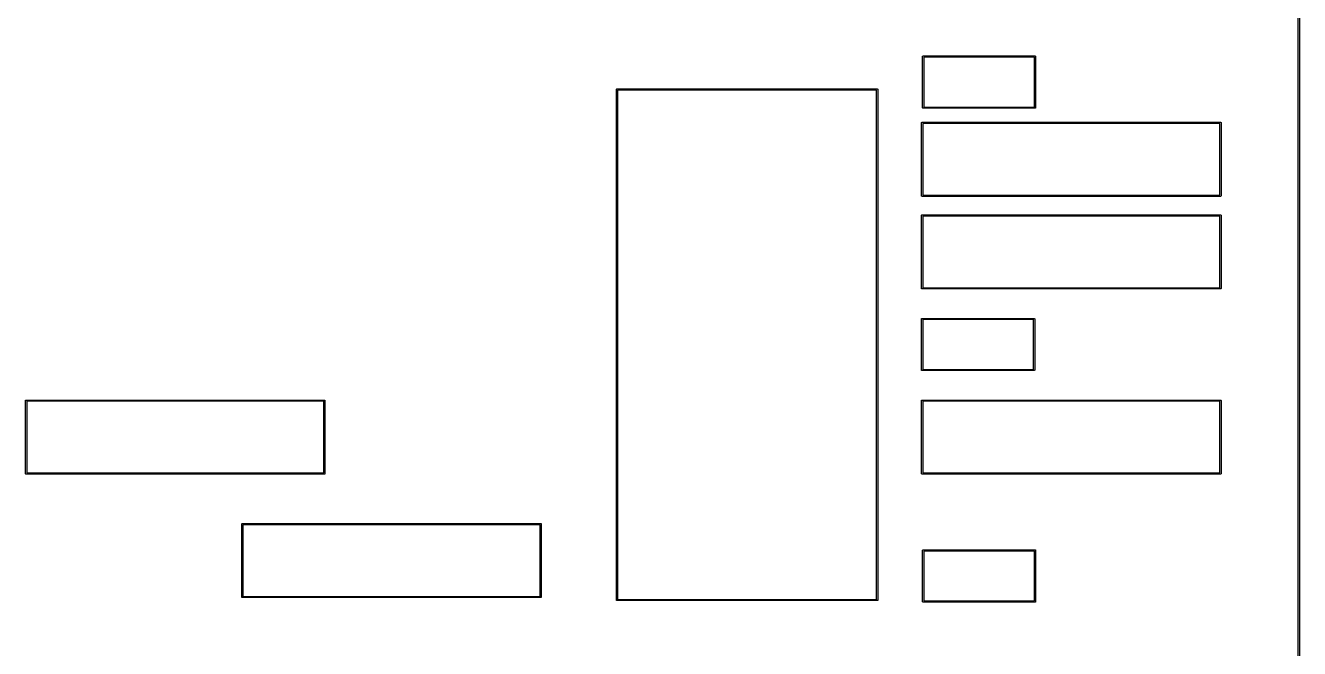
# Model space of a CAD drawing. Extents: x 19 to 116, y -142 to -17.
# Drawn here: x 63.1 to 115.4, y -103.9 to -78.3 of the extents above; entities that cross this region are included whole.
import ezdxf

# ---------------------------------------------------------------- set-up
doc = ezdxf.new("R2010")
doc.units = 0
doc.layers.add('BLACK', color=7, linetype='CONTINUOUS')

msp = doc.modelspace()

# ---------------------------------------------------------------- linework, layer by layer
at = {"layer": 'BLACK', "linetype": 'CONTINUOUS'}
for p, q in [((115.375, -142.215), (115.375, -16.705)), ((115.425, -16.6812), (115.425, -142.239)), ((99.9299, -79.595), (99.9304, -79.5901)), ((99.9304, -79.5901), (99.9318, -79.5854)), ((99.9318, -79.5854), (99.9341, -79.581)), ((99.9341, -79.581), (99.9372, -79.5772)), ((99.9372, -79.5772), (99.941, -79.5741)), ((99.941, -79.5741), (99.9454, -79.5718)), ((99.9454, -79.5718), (99.9501, -79.5704)), ((99.9501, -79.5704), (99.9538, -79.57)), ((99.9538, -79.57), (99.955, -79.5699)), ((99.9538, -79.57), (99.9538, -79.57)), ((99.955, -79.5699), (99.9562, -79.57)), ((99.9562, -79.57), (104.554, -79.57)), ((104.554, -79.57), (104.555, -79.5699)), ((104.555, -79.5699), (104.556, -79.57)), ((104.556, -79.57), (104.556, -79.57)), ((104.556, -79.57), (104.56, -79.5704)), ((104.56, -79.5704), (104.565, -79.5718)), ((104.565, -79.5718), (104.569, -79.5741)), ((104.569, -79.5741), (104.573, -79.5772)), ((104.573, -79.5772), (104.576, -79.581)), ((104.576, -79.581), (104.578, -79.5854)), ((104.578, -79.5854), (104.58, -79.5901)), ((104.58, -79.5901), (104.58, -79.595)), ((99.93, -79.5962), (99.9299, -79.595)), ((99.93, -81.6938), (99.93, -79.5962)), ((99.98, -79.62), (99.98, -81.67)), ((104.53, -79.62), (99.98, -79.62)), ((104.53, -81.67), (104.53, -79.62)), ((104.58, -79.595), (104.58, -79.5962)), ((104.58, -79.5962), (104.58, -81.6938)), ((87.3449, -80.95), (87.3454, -80.9451)), ((87.345, -80.9512), (87.3449, -80.95)), ((87.345, -101.949), (87.345, -80.9512)), ((87.3454, -80.9451), (87.3468, -80.9404)), ((87.3468, -80.9404), (87.3491, -80.936)), ((87.3491, -80.936), (87.3522, -80.9322)), ((87.3522, -80.9322), (87.356, -80.9291)), ((87.356, -80.9291), (87.3604, -80.9268)), ((87.3604, -80.9268), (87.3651, -80.9254)), ((87.3651, -80.9254), (87.3688, -80.925)), ((87.3688, -80.925), (87.37, -80.9249)), ((87.3688, -80.925), (87.3688, -80.925)), ((87.37, -80.9249), (87.3712, -80.925)), ((87.3712, -80.925), (98.0688, -80.925)), ((87.395, -80.975), (87.395, -101.925)), ((98.045, -80.975), (87.395, -80.975)), ((98.045, -101.925), (98.045, -80.975)), ((98.0688, -80.925), (98.07, -80.9249)), ((98.07, -80.9249), (98.0712, -80.925)), ((98.0712, -80.925), (98.0712, -80.925)), ((98.0712, -80.925), (98.0749, -80.9254)), ((98.0749, -80.9254), (98.0796, -80.9268)), ((98.0796, -80.9268), (98.084, -80.9291)), ((98.084, -80.9291), (98.0878, -80.9322)), ((98.0878, -80.9322), (98.0909, -80.936)), ((98.0909, -80.936), (98.0932, -80.9404)), ((98.0932, -80.9404), (98.0946, -80.9451)), ((98.0946, -80.9451), (98.0951, -80.95)), ((98.0951, -80.95), (98.095, -80.9512)), ((98.095, -80.9512), (98.095, -101.949)), ((99.98, -81.67), (104.53, -81.67)), ((99.9299, -81.695), (99.93, -81.6938)), ((99.9304, -81.6999), (99.9299, -81.695)), ((99.9318, -81.7046), (99.9304, -81.6999)), ((99.9341, -81.709), (99.9318, -81.7046)), ((99.9372, -81.7128), (99.9341, -81.709)), ((99.941, -81.7159), (99.9372, -81.7128)), ((99.9454, -81.7182), (99.941, -81.7159)), ((99.9501, -81.7196), (99.9454, -81.7182)), ((99.955, -81.7201), (99.9501, -81.7196)), ((99.9562, -81.72), (99.955, -81.7201)), ((104.554, -81.72), (99.9562, -81.72)), ((104.555, -81.7201), (104.554, -81.72)), ((104.56, -81.7196), (104.555, -81.7201)), ((104.565, -81.7182), (104.56, -81.7196)), ((104.569, -81.7159), (104.565, -81.7182)), ((104.573, -81.7128), (104.569, -81.7159)), ((104.576, -81.709), (104.573, -81.7128)), ((104.578, -81.7046), (104.576, -81.709)), ((104.58, -81.6999), (104.578, -81.7046)), ((104.58, -81.6938), (104.58, -81.695)), ((104.58, -81.695), (104.58, -81.6962)), ((104.58, -81.6962), (104.58, -81.6962)), ((104.58, -81.6962), (104.58, -81.6999)), ((99.8899, -82.32), (99.8904, -82.3151)), ((99.89, -82.3212), (99.8899, -82.32)), ((99.89, -85.3188), (99.89, -82.3212)), ((99.8904, -82.3151), (99.8918, -82.3104)), ((99.8918, -82.3104), (99.8941, -82.306)), ((99.8941, -82.306), (99.8972, -82.3022)), ((99.8972, -82.3022), (99.901, -82.2991)), ((99.901, -82.2991), (99.9054, -82.2968)), ((99.9054, -82.2968), (99.9101, -82.2954)), ((99.9101, -82.2954), (99.9138, -82.295)), ((99.9138, -82.295), (99.915, -82.2949)), ((99.9138, -82.295), (99.9138, -82.295)), ((99.915, -82.2949), (99.9162, -82.295)), ((99.9162, -82.295), (112.174, -82.295)), ((99.94, -82.345), (99.94, -85.295)), ((112.15, -82.345), (99.94, -82.345)), ((112.15, -85.295), (112.15, -82.345)), ((112.174, -82.295), (112.175, -82.2949)), ((112.175, -82.2949), (112.176, -82.295)), ((112.176, -82.295), (112.176, -82.295)), ((112.176, -82.295), (112.18, -82.2954)), ((112.18, -82.2954), (112.185, -82.2968)), ((112.185, -82.2968), (112.189, -82.2991)), ((112.189, -82.2991), (112.193, -82.3022)), ((112.193, -82.3022), (112.196, -82.306)), ((112.196, -82.306), (112.198, -82.3104)), ((112.198, -82.3104), (112.2, -82.3151)), ((112.2, -82.3151), (112.2, -82.32)), ((112.2, -82.32), (112.2, -82.3212)), ((112.2, -82.3212), (112.2, -85.3188)), ((99.8899, -85.32), (99.89, -85.3188)), ((99.8904, -85.3249), (99.8899, -85.32)), ((99.8918, -85.3296), (99.8904, -85.3249)), ((99.8941, -85.334), (99.8918, -85.3296)), ((99.8972, -85.3378), (99.8941, -85.334)), ((99.901, -85.3409), (99.8972, -85.3378)), ((99.9054, -85.3432), (99.901, -85.3409)), ((99.9101, -85.3446), (99.9054, -85.3432)), ((99.915, -85.3451), (99.9101, -85.3446)), ((99.9162, -85.345), (99.915, -85.3451)), ((112.174, -85.345), (99.9162, -85.345)), ((99.94, -85.295), (112.15, -85.295)), ((112.175, -85.3451), (112.174, -85.345)), ((112.18, -85.3446), (112.175, -85.3451)), ((112.185, -85.3432), (112.18, -85.3446)), ((112.189, -85.3409), (112.185, -85.3432)), ((112.193, -85.3378), (112.189, -85.3409)), ((112.196, -85.334), (112.193, -85.3378)), ((112.198, -85.3296), (112.196, -85.334)), ((112.2, -85.3249), (112.198, -85.3296)), ((112.2, -85.3188), (112.2, -85.32)), ((112.2, -85.32), (112.2, -85.3212)), ((112.2, -85.3212), (112.2, -85.3212)), ((112.2, -85.3212), (112.2, -85.3249)), ((99.8899, -86.13), (99.8904, -86.1251)), ((99.89, -86.1312), (99.8899, -86.13)), ((99.89, -89.1288), (99.89, -86.1312)), ((99.8904, -86.1251), (99.8918, -86.1204)), ((99.8918, -86.1204), (99.8941, -86.116)), ((99.8941, -86.116), (99.8972, -86.1122)), ((99.8972, -86.1122), (99.901, -86.1091)), ((99.901, -86.1091), (99.9054, -86.1068)), ((99.9054, -86.1068), (99.9101, -86.1054)), ((99.9101, -86.1054), (99.9138, -86.105)), ((99.9138, -86.105), (99.915, -86.1049)), ((99.9138, -86.105), (99.9138, -86.105)), ((99.915, -86.1049), (99.9162, -86.105)), ((99.9162, -86.105), (112.174, -86.105)), ((99.94, -86.155), (99.94, -89.105)), ((112.15, -86.155), (99.94, -86.155)), ((112.15, -89.105), (112.15, -86.155)), ((112.174, -86.105), (112.175, -86.1049)), ((112.175, -86.1049), (112.176, -86.105)), ((112.176, -86.105), (112.176, -86.105)), ((112.176, -86.105), (112.18, -86.1054)), ((112.18, -86.1054), (112.185, -86.1068)), ((112.185, -86.1068), (112.189, -86.1091)), ((112.189, -86.1091), (112.193, -86.1122)), ((112.193, -86.1122), (112.196, -86.116)), ((112.196, -86.116), (112.198, -86.1204)), ((112.198, -86.1204), (112.2, -86.1251)), ((112.2, -86.1251), (112.2, -86.13)), ((112.2, -86.13), (112.2, -86.1312)), ((112.2, -86.1312), (112.2, -89.1288)), ((99.8899, -89.13), (99.89, -89.1288)), ((99.8904, -89.1349), (99.8899, -89.13)), ((99.8918, -89.1396), (99.8904, -89.1349)), ((99.8941, -89.144), (99.8918, -89.1396)), ((99.8972, -89.1478), (99.8941, -89.144)), ((99.901, -89.1509), (99.8972, -89.1478)), ((99.9054, -89.1532), (99.901, -89.1509)), ((99.9101, -89.1546), (99.9054, -89.1532)), ((99.915, -89.1551), (99.9101, -89.1546)), ((99.9162, -89.155), (99.915, -89.1551)), ((112.174, -89.155), (99.9162, -89.155)), ((99.94, -89.105), (112.15, -89.105)), ((112.175, -89.1551), (112.174, -89.155)), ((112.18, -89.1546), (112.175, -89.1551)), ((112.185, -89.1532), (112.18, -89.1546)), ((112.189, -89.1509), (112.185, -89.1532)), ((112.193, -89.1478), (112.189, -89.1509)), ((112.196, -89.144), (112.193, -89.1478)), ((112.198, -89.1396), (112.196, -89.144)), ((112.2, -89.1349), (112.198, -89.1396)), ((112.2, -89.1288), (112.2, -89.13)), ((112.2, -89.13), (112.2, -89.1312)), ((112.2, -89.1312), (112.2, -89.1312)), ((112.2, -89.1312), (112.2, -89.1349)), ((99.8899, -90.39), (99.8904, -90.3851)), ((99.89, -90.3912), (99.8899, -90.39)), ((99.89, -92.4888), (99.89, -90.3912)), ((99.8904, -90.3851), (99.8918, -90.3804)), ((99.8918, -90.3804), (99.8941, -90.376)), ((99.8941, -90.376), (99.8972, -90.3722)), ((99.8972, -90.3722), (99.901, -90.3691)), ((99.901, -90.3691), (99.9054, -90.3668)), ((99.9054, -90.3668), (99.9101, -90.3654)), ((99.9101, -90.3654), (99.9138, -90.365)), ((99.9138, -90.365), (99.915, -90.3649)), ((99.9138, -90.365), (99.9138, -90.365)), ((99.915, -90.3649), (99.9162, -90.365)), ((99.9162, -90.365), (104.514, -90.365)), ((99.94, -90.415), (99.94, -92.465)), ((104.49, -90.415), (99.94, -90.415)), ((104.49, -92.465), (104.49, -90.415)), ((104.514, -90.365), (104.515, -90.3649)), ((104.515, -90.3649), (104.516, -90.365)), ((104.516, -90.365), (104.516, -90.365)), ((104.516, -90.365), (104.52, -90.3654)), ((104.52, -90.3654), (104.525, -90.3668)), ((104.525, -90.3668), (104.529, -90.3691)), ((104.529, -90.3691), (104.533, -90.3722)), ((104.533, -90.3722), (104.536, -90.376)), ((104.536, -90.376), (104.538, -90.3804)), ((104.538, -90.3804), (104.54, -90.3851)), ((104.54, -90.3851), (104.54, -90.39)), ((104.54, -90.39), (104.54, -90.3912)), ((104.54, -90.3912), (104.54, -92.4888)), ((99.8899, -92.49), (99.89, -92.4888)), ((99.8904, -92.4949), (99.8899, -92.49)), ((99.8918, -92.4996), (99.8904, -92.4949)), ((99.8941, -92.504), (99.8918, -92.4996)), ((99.8972, -92.5078), (99.8941, -92.504)), ((99.901, -92.5109), (99.8972, -92.5078)), ((99.9054, -92.5132), (99.901, -92.5109)), ((99.9101, -92.5146), (99.9054, -92.5132)), ((99.915, -92.5151), (99.9101, -92.5146)), ((99.9162, -92.515), (99.915, -92.5151)), ((104.514, -92.515), (99.9162, -92.515)), ((99.94, -92.465), (104.49, -92.465)), ((104.515, -92.5151), (104.514, -92.515)), ((104.52, -92.5146), (104.515, -92.5151)), ((104.525, -92.5132), (104.52, -92.5146)), ((104.529, -92.5109), (104.525, -92.5132)), ((104.533, -92.5078), (104.529, -92.5109)), ((104.536, -92.504), (104.533, -92.5078)), ((104.538, -92.4996), (104.536, -92.504)), ((104.54, -92.4949), (104.538, -92.4996)), ((104.54, -92.4888), (104.54, -92.49)), ((104.54, -92.49), (104.54, -92.4912)), ((104.54, -92.4912), (104.54, -92.4912)), ((104.54, -92.4912), (104.54, -92.4949)), ((63.0641, -93.736), (63.0672, -93.7322)), ((63.0672, -93.7322), (63.071, -93.7291)), ((63.071, -93.7291), (63.0754, -93.7268)), ((63.0754, -93.7268), (63.0801, -93.7254)), ((63.0801, -93.7254), (63.0838, -93.725)), ((63.0838, -93.725), (63.085, -93.7249)), ((63.0838, -93.725), (63.0838, -93.725)), ((63.085, -93.7249), (63.0862, -93.725)), ((63.0862, -93.725), (75.3438, -93.725)), ((75.3438, -93.725), (75.345, -93.7249)), ((75.345, -93.7249), (75.3462, -93.725)), ((75.3462, -93.725), (75.3462, -93.725)), ((75.3462, -93.725), (75.3499, -93.7254)), ((75.3499, -93.7254), (75.3546, -93.7268)), ((75.3546, -93.7268), (75.359, -93.7291)), ((75.359, -93.7291), (75.3628, -93.7322)), ((75.3628, -93.7322), (75.3659, -93.736)), ((99.8941, -93.736), (99.8972, -93.7322)), ((99.8972, -93.7322), (99.901, -93.7291)), ((99.901, -93.7291), (99.9054, -93.7268)), ((99.9054, -93.7268), (99.9101, -93.7254)), ((99.9101, -93.7254), (99.9138, -93.725)), ((99.9138, -93.725), (99.915, -93.7249)), ((99.9138, -93.725), (99.9138, -93.725)), ((99.915, -93.7249), (99.9162, -93.725)), ((99.9162, -93.725), (112.174, -93.725)), ((112.174, -93.725), (112.175, -93.7249)), ((112.175, -93.7249), (112.176, -93.725)), ((112.176, -93.725), (112.176, -93.725)), ((112.176, -93.725), (112.18, -93.7254)), ((112.18, -93.7254), (112.185, -93.7268)), ((112.185, -93.7268), (112.189, -93.7291)), ((112.189, -93.7291), (112.193, -93.7322)), ((112.193, -93.7322), (112.196, -93.736)), ((63.0599, -93.75), (63.0604, -93.7451)), ((63.06, -93.7512), (63.0599, -93.75)), ((63.06, -96.7488), (63.06, -93.7512)), ((63.0604, -93.7451), (63.0618, -93.7404)), ((63.0618, -93.7404), (63.0641, -93.736)), ((63.11, -93.775), (63.11, -96.725)), ((75.32, -93.775), (63.11, -93.775)), ((75.32, -96.725), (75.32, -93.775)), ((75.3659, -93.736), (75.3682, -93.7404)), ((75.3682, -93.7404), (75.3696, -93.7451)), ((75.3696, -93.7451), (75.3701, -93.75)), ((75.3701, -93.75), (75.37, -93.7512)), ((75.37, -93.7512), (75.37, -96.7488)), ((99.8899, -93.75), (99.8904, -93.7451)), ((99.89, -93.7512), (99.8899, -93.75)), ((99.89, -96.7488), (99.89, -93.7512)), ((99.8904, -93.7451), (99.8918, -93.7404)), ((99.8918, -93.7404), (99.8941, -93.736)), ((99.94, -93.775), (99.94, -96.725)), ((112.15, -93.775), (99.94, -93.775)), ((112.15, -96.725), (112.15, -93.775)), ((112.196, -93.736), (112.198, -93.7404)), ((112.198, -93.7404), (112.2, -93.7451)), ((112.2, -93.7451), (112.2, -93.75)), ((112.2, -93.75), (112.2, -93.7512)), ((112.2, -93.7512), (112.2, -96.7488)), ((63.0599, -96.75), (63.06, -96.7488)), ((63.0604, -96.7549), (63.0599, -96.75)), ((63.0618, -96.7596), (63.0604, -96.7549)), ((63.0641, -96.764), (63.0618, -96.7596)), ((63.0672, -96.7678), (63.0641, -96.764)), ((63.071, -96.7709), (63.0672, -96.7678)), ((63.0754, -96.7732), (63.071, -96.7709)), ((63.0801, -96.7746), (63.0754, -96.7732)), ((63.085, -96.7751), (63.0801, -96.7746)), ((63.0862, -96.775), (63.085, -96.7751)), ((75.3438, -96.775), (63.0862, -96.775)), ((63.11, -96.725), (75.32, -96.725)), ((75.345, -96.7751), (75.3438, -96.775)), ((75.3499, -96.7746), (75.345, -96.7751)), ((75.3546, -96.7732), (75.3499, -96.7746)), ((75.359, -96.7709), (75.3546, -96.7732)), ((75.3628, -96.7678), (75.359, -96.7709)), ((75.3659, -96.764), (75.3628, -96.7678)), ((75.3682, -96.7596), (75.3659, -96.764)), ((75.3696, -96.7549), (75.3682, -96.7596)), ((75.37, -96.7512), (75.3696, -96.7549)), ((75.37, -96.7488), (75.3701, -96.75)), ((75.3701, -96.75), (75.37, -96.7512)), ((75.37, -96.7512), (75.37, -96.7512)), ((99.8899, -96.75), (99.89, -96.7488)), ((99.8904, -96.7549), (99.8899, -96.75)), ((99.8918, -96.7596), (99.8904, -96.7549)), ((99.8941, -96.764), (99.8918, -96.7596)), ((99.8972, -96.7678), (99.8941, -96.764)), ((99.901, -96.7709), (99.8972, -96.7678)), ((99.9054, -96.7732), (99.901, -96.7709)), ((99.9101, -96.7746), (99.9054, -96.7732)), ((99.915, -96.7751), (99.9101, -96.7746)), ((99.9162, -96.775), (99.915, -96.7751)), ((112.174, -96.775), (99.9162, -96.775)), ((99.94, -96.725), (112.15, -96.725)), ((112.175, -96.7751), (112.174, -96.775)), ((112.18, -96.7746), (112.175, -96.7751)), ((112.185, -96.7732), (112.18, -96.7746)), ((112.189, -96.7709), (112.185, -96.7732)), ((112.193, -96.7678), (112.189, -96.7709)), ((112.196, -96.764), (112.193, -96.7678)), ((112.198, -96.7596), (112.196, -96.764)), ((112.2, -96.7549), (112.198, -96.7596)), ((112.2, -96.7488), (112.2, -96.75)), ((112.2, -96.75), (112.2, -96.7512)), ((112.2, -96.7512), (112.2, -96.7512)), ((112.2, -96.7512), (112.2, -96.7549)), ((71.9499, -98.83), (71.9504, -98.8251)), ((71.95, -98.8312), (71.9499, -98.83)), ((71.95, -101.829), (71.95, -98.8312)), ((71.9504, -98.8251), (71.9518, -98.8204)), ((71.9518, -98.8204), (71.9541, -98.816)), ((71.9541, -98.816), (71.9572, -98.8122)), ((71.9572, -98.8122), (71.961, -98.8091)), ((71.961, -98.8091), (71.9654, -98.8068)), ((71.9654, -98.8068), (71.9701, -98.8054)), ((71.9701, -98.8054), (71.9738, -98.805)), ((71.9738, -98.805), (71.975, -98.8049)), ((71.9738, -98.805), (71.9738, -98.805)), ((71.975, -98.8049), (71.9762, -98.805)), ((71.9762, -98.805), (84.2338, -98.805)), ((72, -98.855), (72, -101.805)), ((84.21, -98.855), (72, -98.855)), ((84.21, -101.805), (84.21, -98.855)), ((84.2338, -98.805), (84.235, -98.8049)), ((84.235, -98.8049), (84.2362, -98.805)), ((84.2362, -98.805), (84.2362, -98.805)), ((84.2362, -98.805), (84.2399, -98.8054)), ((84.2399, -98.8054), (84.2446, -98.8068)), ((84.2446, -98.8068), (84.249, -98.8091)), ((84.249, -98.8091), (84.2528, -98.8122)), ((84.2528, -98.8122), (84.2559, -98.816)), ((84.2559, -98.816), (84.2582, -98.8204)), ((84.2582, -98.8204), (84.2596, -98.8251)), ((84.2596, -98.8251), (84.2601, -98.83)), ((84.2601, -98.83), (84.26, -98.8312)), ((84.26, -98.8312), (84.26, -101.829)), ((99.9299, -99.915), (99.9304, -99.9101)), ((99.93, -99.9162), (99.9299, -99.915)), ((99.93, -102.014), (99.93, -99.9162)), ((99.9304, -99.9101), (99.9318, -99.9054)), ((99.9318, -99.9054), (99.9341, -99.901)), ((99.9341, -99.901), (99.9372, -99.8972)), ((99.9372, -99.8972), (99.941, -99.8941)), ((99.941, -99.8941), (99.9454, -99.8918)), ((99.9454, -99.8918), (99.9501, -99.8904)), ((99.9501, -99.8904), (99.9538, -99.89)), ((99.9538, -99.89), (99.955, -99.8899)), ((99.9538, -99.89), (99.9538, -99.89)), ((99.955, -99.8899), (99.9562, -99.89)), ((99.9562, -99.89), (104.554, -99.89)), ((99.98, -99.94), (99.98, -101.99)), ((104.53, -99.94), (99.98, -99.94)), ((104.53, -101.99), (104.53, -99.94)), ((104.554, -99.89), (104.555, -99.8899)), ((104.555, -99.8899), (104.556, -99.89)), ((104.556, -99.89), (104.556, -99.89)), ((104.556, -99.89), (104.56, -99.8904)), ((104.56, -99.8904), (104.565, -99.8918)), ((104.565, -99.8918), (104.569, -99.8941)), ((104.569, -99.8941), (104.573, -99.8972)), ((104.573, -99.8972), (104.576, -99.901)), ((104.576, -99.901), (104.578, -99.9054)), ((104.578, -99.9054), (104.58, -99.9101)), ((104.58, -99.9101), (104.58, -99.915)), ((104.58, -99.915), (104.58, -99.9162)), ((104.58, -99.9162), (104.58, -102.014)), ((71.9499, -101.83), (71.95, -101.829)), ((71.9504, -101.835), (71.9499, -101.83)), ((71.9518, -101.84), (71.9504, -101.835)), ((71.9541, -101.844), (71.9518, -101.84)), ((71.9572, -101.848), (71.9541, -101.844)), ((71.961, -101.851), (71.9572, -101.848)), ((71.9654, -101.853), (71.961, -101.851)), ((71.9701, -101.855), (71.9654, -101.853)), ((71.975, -101.855), (71.9701, -101.855)), ((71.9762, -101.855), (71.975, -101.855)), ((84.2338, -101.855), (71.9762, -101.855)), ((72, -101.805), (84.21, -101.805)), ((84.235, -101.855), (84.2338, -101.855)), ((84.2399, -101.855), (84.235, -101.855)), ((84.2446, -101.853), (84.2399, -101.855)), ((84.249, -101.851), (84.2446, -101.853)), ((84.2528, -101.848), (84.249, -101.851)), ((84.2559, -101.844), (84.2528, -101.848)), ((84.2582, -101.84), (84.2559, -101.844)), ((84.2596, -101.835), (84.2582, -101.84)), ((84.26, -101.831), (84.2596, -101.835)), ((84.26, -101.829), (84.2601, -101.83)), ((84.2601, -101.83), (84.26, -101.831)), ((84.26, -101.831), (84.26, -101.831)), ((87.3449, -101.95), (87.345, -101.949)), ((87.3454, -101.955), (87.3449, -101.95)), ((87.3468, -101.96), (87.3454, -101.955)), ((87.3491, -101.964), (87.3468, -101.96)), ((87.3522, -101.968), (87.3491, -101.964)), ((87.356, -101.971), (87.3522, -101.968)), ((87.3604, -101.973), (87.356, -101.971)), ((87.3651, -101.975), (87.3604, -101.973)), ((87.37, -101.975), (87.3651, -101.975)), ((87.3712, -101.975), (87.37, -101.975)), ((98.0688, -101.975), (87.3712, -101.975)), ((87.395, -101.925), (98.045, -101.925)), ((98.07, -101.975), (98.0688, -101.975)), ((98.0749, -101.975), (98.07, -101.975)), ((98.0796, -101.973), (98.0749, -101.975)), ((98.084, -101.971), (98.0796, -101.973)), ((98.0878, -101.968), (98.084, -101.971)), ((98.0909, -101.964), (98.0878, -101.968)), ((98.0932, -101.96), (98.0909, -101.964)), ((98.0946, -101.955), (98.0932, -101.96)), ((98.095, -101.951), (98.0946, -101.955)), ((98.095, -101.949), (98.0951, -101.95)), ((98.0951, -101.95), (98.095, -101.951)), ((98.095, -101.951), (98.095, -101.951)), ((99.9299, -102.015), (99.93, -102.014)), ((99.9304, -102.02), (99.9299, -102.015)), ((99.9318, -102.025), (99.9304, -102.02)), ((99.9341, -102.029), (99.9318, -102.025)), ((99.9372, -102.033), (99.9341, -102.029)), ((99.941, -102.036), (99.9372, -102.033)), ((99.9454, -102.038), (99.941, -102.036)), ((99.9501, -102.04), (99.9454, -102.038)), ((99.955, -102.04), (99.9501, -102.04)), ((99.9562, -102.04), (99.955, -102.04)), ((104.554, -102.04), (99.9562, -102.04)), ((99.98, -101.99), (104.53, -101.99)), ((104.555, -102.04), (104.554, -102.04)), ((104.56, -102.04), (104.555, -102.04)), ((104.565, -102.038), (104.56, -102.04)), ((104.569, -102.036), (104.565, -102.038)), ((104.573, -102.033), (104.569, -102.036)), ((104.576, -102.029), (104.573, -102.033)), ((104.578, -102.025), (104.576, -102.029)), ((104.58, -102.02), (104.578, -102.025)), ((104.58, -102.014), (104.58, -102.015)), ((104.58, -102.015), (104.58, -102.016)), ((104.58, -102.016), (104.58, -102.016)), ((104.58, -102.016), (104.58, -102.02))]:
    msp.add_line(p, q, dxfattribs=at)

doc.saveas('drawing.dxf')
